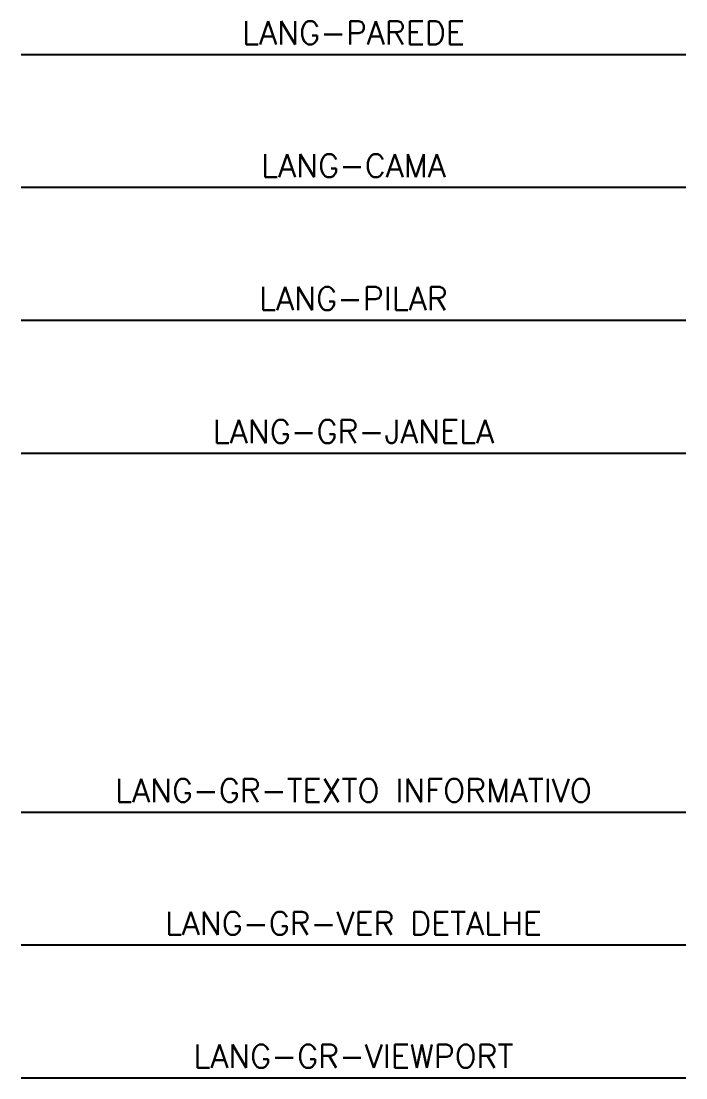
# Model space of a CAD drawing. Header units: centimetres. Extents: x -10.6 to 24.4, y 0 to 16.9.
# Drawn here: x -10.56 to -5.56, y 5.6 to 13.55 of the extents above; entities that cross this region are included whole.
import ezdxf

# ---------------------------------------------------------------- set-up
doc = ezdxf.new("R2010")
doc.units = ezdxf.units.CM
for name, color, linetype in [('LANG-CAMA', 9, 'Continuous'), ('LANG-GR-TEXTO INFORMATIVO', 9, 'Continuous'), ('LANG-GR-VER DETALHE', 102, 'Continuous'), ('LANG-JANELA', 8, 'Continuous'), ('LANG-PAREDE', 3, 'Continuous'), ('LANG-PILAR', 31, 'Continuous')]:
    doc.layers.add(name, color=color, linetype=linetype)
doc.layers.add('LANG-GR-VIEWPORTS', color=9, linetype='Continuous', plot=False)
doc.styles.add('1x100', font='romans.shx', dxfattribs={"height": 0.175})

msp = doc.modelspace()

# ---------------------------------------------------------------- linework, layer by layer
at = {"layer": 'LANG-CAMA'}
msp.add_line((-10.5644, 12.2997), (-5.5644, 12.2997), dxfattribs=at)
at = {"layer": 'LANG-GR-TEXTO INFORMATIVO'}
msp.add_line((-10.5644, 7.5987), (-5.5644, 7.5987), dxfattribs=at)
at = {"layer": 'LANG-GR-VER DETALHE'}
msp.add_line((-10.5644, 6.5987), (-5.5644, 6.5987), dxfattribs=at)
at = {"layer": 'LANG-GR-VIEWPORTS'}
msp.add_line((-10.5644, 5.5987), (-5.5644, 5.5987), dxfattribs=at)
at = {"layer": 'LANG-JANELA'}
msp.add_line((-10.5644, 10.2997), (-5.5644, 10.2997), dxfattribs=at)
at = {"layer": 'LANG-PAREDE'}
msp.add_line((-10.5644, 13.2997), (-5.5644, 13.2997), dxfattribs=at)
at = {"layer": 'LANG-PILAR'}
msp.add_line((-10.5644, 11.2997), (-5.5644, 11.2997), dxfattribs=at)

# ---------------------------------------------------------------- texts
at = {"layer": 'LANG-CAMA', "insert": (-8.0644, 12.5497), "char_height": 0.175, "width": 5, "attachment_point": 2, "style": '1x100'}
msp.add_mtext('LANG-CAMA', dxfattribs=at)
at = {"layer": 'LANG-GR-TEXTO INFORMATIVO', "insert": (-8.0644, 7.8487), "char_height": 0.175, "width": 5, "attachment_point": 2, "style": '1x100'}
msp.add_mtext('LANG-GR-TEXTO INFORMATIVO', dxfattribs=at)
at = {"layer": 'LANG-GR-VER DETALHE', "insert": (-8.0644, 6.8487), "char_height": 0.175, "width": 5, "attachment_point": 2, "style": '1x100'}
msp.add_mtext('LANG-GR-VER DETALHE', dxfattribs=at)
at = {"layer": 'LANG-GR-VIEWPORTS', "insert": (-8.0644, 5.8487), "char_height": 0.175, "width": 5, "attachment_point": 2, "style": '1x100'}
msp.add_mtext('LANG-GR-VIEWPORT', dxfattribs=at)
at = {"layer": 'LANG-JANELA', "insert": (-8.0644, 10.5497), "char_height": 0.175, "width": 5, "attachment_point": 2, "style": '1x100'}
msp.add_mtext('LANG-GR-JANELA', dxfattribs=at)
at = {"layer": 'LANG-PAREDE', "insert": (-8.0644, 13.5497), "char_height": 0.175, "width": 5, "attachment_point": 2, "style": '1x100'}
msp.add_mtext('LANG-PAREDE', dxfattribs=at)
at = {"layer": 'LANG-PILAR', "insert": (-8.0644, 11.5497), "char_height": 0.175, "width": 5, "attachment_point": 2, "style": '1x100'}
msp.add_mtext('LANG-PILAR', dxfattribs=at)

doc.saveas('drawing.dxf')
